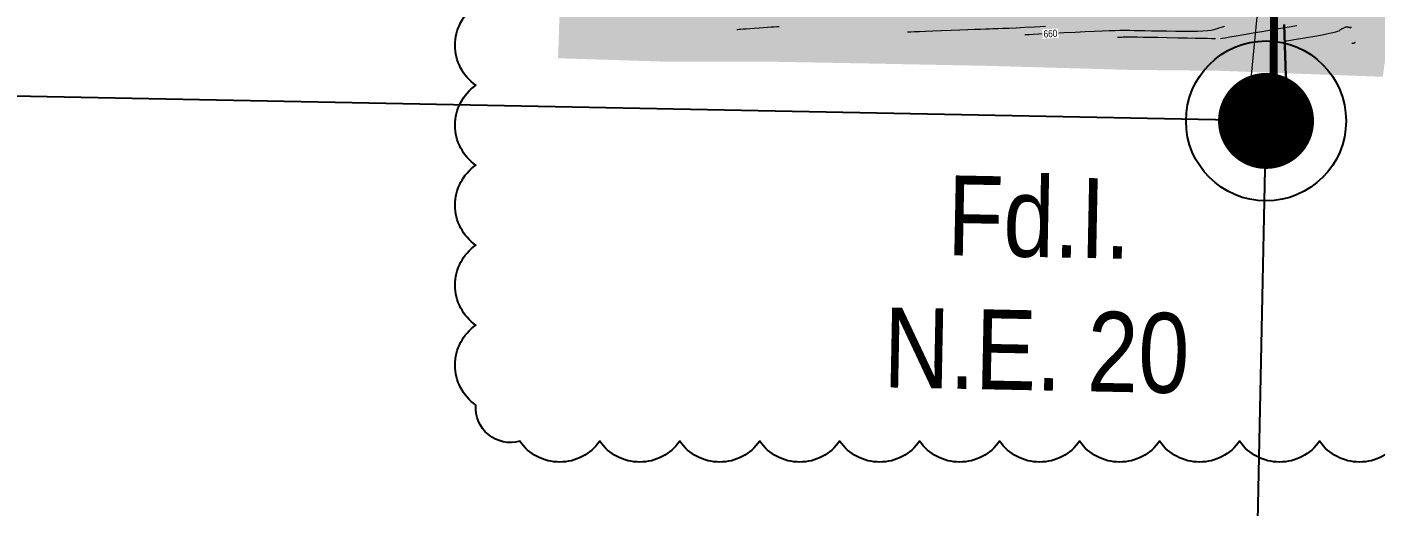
# Model space of a CAD drawing. Extents: x 408914 to 412362, y 6133812 to 6135729.
# Drawn here: x 410393.5 to 410562, y 6134046.8 to 6134106.7 of the extents above; entities that cross this region are included whole.
import ezdxf

# ---------------------------------------------------------------- set-up
doc = ezdxf.new("R2010")
doc.units = 0
doc.header["$LTSCALE"] = 5
doc.linetypes.add('CENTERLINEX3', pattern=[5, 2.5, -1, 0.5, -1])
for name, color, linetype in [('35', 37, 'Continuous'), ('AS-ROADS', 254, 'Continuous'), ('L-MON', 1, 'Continuous'), ('L-MON-T', 1, 'Continuous'), ('L-SEC', 7, 'Continuous'), ('PROPOSED-SCOPE', 240, 'Continuous')]:
    doc.layers.add(name, color=color, linetype=linetype)
doc.layers.add('AS-GENERAL', color=48, linetype='Continuous', lineweight=18)
for name, color, linetype, lineweight, true_color in [('AS-TELUS-ATCO PIPELINES', 7, 'foc-TEL', 9, 0xff9c38), ('C-TOPO-MAJR', 7, 'Continuous', 15, 0xd3aa5f), ('C-TOPO-MINR', 7, 'Continuous', 13, 0xe9d5af), ('EXISTING PIPE IP', 7, 'CENTERLINEX3', 30, 0x3800e0)]:
    doc.layers.add(name, color=color, linetype=linetype, lineweight=lineweight, true_color=true_color)
doc.layers.add('C-TOPO-MAJR-TEXT', color=7, linetype='Continuous', true_color=0x644b1b)
doc.styles.add('80CG', font='ARIALN.TTF', dxfattribs={"height": 10})
doc.styles.add('foc-LtypeFont', font='ARIALN.TTF', dxfattribs={"height": 7.35})
doc.styles.get("Standard").update_dxf_attribs({"font": 'ARIALN.TTF'})
doc.linetypes.add('foc-TEL', pattern='A,2,-1,["T",foc-LtypeFont,S=0.2,R=0,X=-0.425,Y=-0.75],-1.24,8', length=12.24)

# ---------------------------------------------------------------- blocks, each defined once
blk = doc.blocks.new('fdia')
at = {"color": 255, "const_width": 1}
blk.add_lwpolyline([(-0.5, 0, 1), (0.5, 0, 1)], format="xyb", close=True, dxfattribs=at)
blk = doc.blocks.new('Fdiaa')
blk.add_blockref('fdia', (0, 0))
blk = doc.blocks.new('fdib')
at = {"color": 1, "const_width": 1.6}
blk.add_lwpolyline([(-0.4, 0, 1), (0.4, 0, 1)], format="xyb", close=True, dxfattribs=at)
at = {"color": 1}
blk.add_circle((0, 0), 0.8, dxfattribs=at)
blk = doc.blocks.new('Fdibb')
blk.add_blockref('fdib', (0, 0))
blk = doc.blocks.new('fdicc')
for name in ['Fdibb', 'Fdiaa']:
    blk.add_blockref(name, (0, 0))
blk = doc.blocks.new('FDI')
blk.add_blockref('fdicc', (0, 0))

msp = doc.modelspace()

# ---------------------------------------------------------------- hatches: boundary and pattern name
at = {"layer": 'AS-ROADS'}
h = msp.add_hatch(color=256, dxfattribs=at)
h.dxf.hatch_style = 1
h.paths.add_polyline_path([(410459.909, 6134102.815), (410473.373, 6134102.384), (410487.29, 6134102.369), (410499.54, 6134102.143), (410513.633, 6134101.862), (410531.19, 6134101.362), (410542.545, 6134101.244), (410562.978, 6134100.497), (410563.603, 6134105.075), (410564.351, 6134126.276), (410564.18, 6134137.58), (410564.457, 6134150.553), (410564.94, 6134169.43), (410565.468, 6134203.166), (410557.785, 6134203.061), (410557.554, 6134191.021), (410557.365, 6134178.284), (410557.163, 6134165.844), (410556.792, 6134152.62), (410556.119, 6134139.367), (410555.828, 6134127.005), (410555.488, 6134118.286), (410554.713, 6134114.745), (410553.303, 6134112.519), (410550.402, 6134110.311), (410546.861, 6134109.539), (410543.571, 6134109.474), (410534.917, 6134109.269), (410523.2, 6134109.396), (410510.918, 6134109.711), (410498.397, 6134109.913), (410486.022, 6134110.19), (410473.281, 6134110.347), (410460.165, 6134110.66)])

# ---------------------------------------------------------------- linework, layer by layer
at = {"layer": '35', "color": 3}
msp.add_circle((410548.385, 6134094.978), 10, dxfattribs=at)
at = {"layer": 'AS-GENERAL', "const_width": 1, "flags": 128}
msp.add_lwpolyline([(410549.331, 6134100.456), (410549.403, 6134111.043)], dxfattribs=at)
at = {"layer": 'AS-TELUS-ATCO PIPELINES', "flags": 128}
msp.add_lwpolyline([(410546.272, 6134095.98), (410546.422, 6134099.006), (410547.594, 6134111.464), (410548.568, 6134118.576), (410548.586, 6134121.776), (410548.631, 6134122.445), (410547.956, 6134129.888), (410548.44, 6134131.919), (410549.77, 6134135.018), (410550.587, 6134138.183), (410552.145, 6134145.91), (410552.179, 6134157.127), (410552.348, 6134165.976), (410552.569, 6134191.053), (410553.031, 6134200.38)], dxfattribs=at)
at = {"layer": 'C-TOPO-MAJR', "flags": 128}
msp.add_lwpolyline([(410543.213, 6134106.775), (410543.01, 6134106.721), (410542.798, 6134106.662), (410542.579, 6134106.597), (410542.352, 6134106.526), (410542.118, 6134106.45), (410541.875, 6134106.369), (410541.523, 6134106.3), (410541.062, 6134106.245), (410540.492, 6134106.202), (410539.813, 6134106.172), (410539.026, 6134106.156), (410538.129, 6134106.152), (410537.124, 6134106.161), (410536.009, 6134106.183), (410534.992, 6134106.203), (410534.072, 6134106.22), (410533.249, 6134106.235), (410532.523, 6134106.248), (410531.895, 6134106.258), (410531.364, 6134106.266), (410530.93, 6134106.272), (410530.594, 6134106.275), (410530.125, 6134106.269), (410529.523, 6134106.254), (410528.789, 6134106.23), (410527.923, 6134106.197), (410526.924, 6134106.155), (410525.792, 6134106.104), (410524.528, 6134106.043), (410523.132, 6134105.974), (410521.91, 6134105.913), (410520.863, 6134105.861), (410519.99, 6134105.818), (410519.292, 6134105.783), (410518.768, 6134105.757), (410518.419, 6134105.74), (410518.244, 6134105.731), (410518.244, 6134105.731)], dxfattribs=at)
at = {"layer": 'C-TOPO-MINR', "ltscale": 0.1, "flags": 128}
for points in [[(410487.532, 6134106.732), (410487.261, 6134106.722), (410486.931, 6134106.706), (410486.544, 6134106.684), (410486.099, 6134106.656), (410485.596, 6134106.622), (410485.035, 6134106.582), (410484.416, 6134106.535), (410483.875, 6134106.495), (410483.411, 6134106.46), (410483.025, 6134106.431), (410482.715, 6134106.408), (410482.483, 6134106.39), (410482.329, 6134106.379), (410482.251, 6134106.373), (410482.251, 6134106.373)], [(410520.833, 6134106.765), (410519.45, 6134106.698), (410518.227, 6134106.639), (410517.163, 6134106.589), (410516.259, 6134106.548), (410515.513, 6134106.517), (410514.927, 6134106.494), (410514.499, 6134106.48), (410514.231, 6134106.475), (410513.845, 6134106.464), (410513.339, 6134106.448), (410512.716, 6134106.427), (410511.973, 6134106.4), (410511.112, 6134106.367), (410510.133, 6134106.329), (410509.034, 6134106.285), (410507.818, 6134106.235), (410506.753, 6134106.192), (410505.84, 6134106.155), (410505.08, 6134106.124), (410504.471, 6134106.1), (410504.015, 6134106.081), (410503.711, 6134106.069), (410503.559, 6134106.063), (410503.559, 6134106.063)], [(410542.063, 6134105.248), (410542.063, 6134105.248), (410541.896, 6134105.251), (410541.561, 6134105.258), (410541.059, 6134105.268), (410540.391, 6134105.281), (410539.554, 6134105.298), (410538.551, 6134105.317), (410537.381, 6134105.341), (410536.043, 6134105.367), (410534.868, 6134105.39), (410533.855, 6134105.41), (410533.005, 6134105.427), (410532.318, 6134105.44), (410531.793, 6134105.451), (410531.43, 6134105.457), (410531.231, 6134105.461), (410531.193, 6134105.461), (410531.141, 6134105.461), (410531.075, 6134105.459), (410530.994, 6134105.457), (410530.898, 6134105.453), (410530.787, 6134105.448), (410530.662, 6134105.443), (410530.522, 6134105.436), (410530.368, 6134105.428), (410530.233, 6134105.421), (410530.117, 6134105.416), (410530.02, 6134105.411), (410529.943, 6134105.407), (410529.885, 6134105.404), (410529.846, 6134105.402), (410529.827, 6134105.401), (410529.827, 6134105.401)], [(410552.216, 6134106.883), (410551.042, 6134106.675), (410549.678, 6134106.438), (410548.126, 6134106.172), (410546.768, 6134105.939), (410545.604, 6134105.739), (410544.633, 6134105.573), (410543.857, 6134105.44), (410543.275, 6134105.34), (410542.887, 6134105.273), (410542.693, 6134105.24), (410542.693, 6134105.24)], [(410558.443, 6134106.734), (410558.417, 6134106.725), (410558.382, 6134106.712), (410558.337, 6134106.693), (410558.283, 6134106.669), (410558.219, 6134106.641), (410558.146, 6134106.607), (410558.063, 6134106.568), (410557.99, 6134106.533), (410557.926, 6134106.503), (410557.873, 6134106.478), (410557.829, 6134106.458), (410557.795, 6134106.442), (410557.771, 6134106.43), (410557.757, 6134106.424), (410557.753, 6134106.422), (410557.741, 6134106.414), (410557.723, 6134106.4), (410557.698, 6134106.381), (410557.665, 6134106.356), (410557.626, 6134106.325), (410557.58, 6134106.288), (410557.527, 6134106.246), (410557.467, 6134106.198), (410557.315, 6134106.139), (410557.072, 6134106.069), (410556.736, 6134105.988), (410556.309, 6134105.895), (410555.79, 6134105.792), (410555.179, 6134105.678), (410554.476, 6134105.553), (410553.682, 6134105.417), (410552.987, 6134105.297), (410552.391, 6134105.195), (410551.894, 6134105.11), (410551.497, 6134105.042), (410551.199, 6134104.991), (410551.001, 6134104.957), (410550.901, 6134104.94), (410550.901, 6134104.94)], [(410558.997, 6134106.762), (410558.997, 6134106.717), (410558.996, 6134106.682), (410558.996, 6134106.655), (410558.995, 6134106.637), (410558.995, 6134106.628), (410558.987, 6134106.622), (410558.971, 6134106.62), (410558.947, 6134106.62), (410558.916, 6134106.624), (410558.876, 6134106.631), (410558.829, 6134106.641), (410558.774, 6134106.654), (410558.711, 6134106.671), (410558.655, 6134106.686), (410558.606, 6134106.699), (410558.564, 6134106.71), (410558.529, 6134106.719), (410558.501, 6134106.726), (410558.48, 6134106.732)], [(410559.512, 6134104.778), (410559.512, 6134104.778), (410559.51, 6134104.776), (410559.507, 6134104.774), (410559.501, 6134104.769), (410559.495, 6134104.764), (410559.486, 6134104.757), (410559.476, 6134104.749), (410559.464, 6134104.739), (410559.45, 6134104.728), (410559.434, 6134104.718), (410559.414, 6134104.708), (410559.392, 6134104.699), (410559.367, 6134104.69), (410559.339, 6134104.682), (410559.308, 6134104.675), (410559.274, 6134104.668), (410559.238, 6134104.662), (410559.206, 6134104.656), (410559.178, 6134104.652), (410559.155, 6134104.648), (410559.137, 6134104.644), (410559.123, 6134104.642), (410559.114, 6134104.641), (410559.11, 6134104.64), (410559.11, 6134104.64)]]:
    msp.add_lwpolyline(points, dxfattribs=at)
at = {"layer": 'EXISTING PIPE IP', "flags": 128}
msp.add_lwpolyline([(410552.28, 6134094.729), (410550.841, 6134100.578), (410550.648, 6134107.277), (410550.526, 6134113.284), (410550.437, 6134116.726), (410550.493, 6134119.441), (410550.573, 6134123.348), (410550.747, 6134125.978), (410550.376, 6134127.623), (410549.943, 6134127.96)], dxfattribs=at)
at = {"layer": 'L-SEC'}
for p, q in [((410548.385, 6134094.978), (409744.429, 6134110.875)), ((410546.276, 6133993.689), (410548.385, 6134094.978))]:
    msp.add_line(p, q, dxfattribs=at)
at = {"layer": 'PROPOSED-SCOPE', "flags": 128}
msp.add_lwpolyline([(410565.072, 6134054.933, -0.5205671), (410555.076, 6134054.933, -0.5205671), (410545.08, 6134054.933, -0.5205671), (410535.084, 6134054.933, -0.5205671), (410525.088, 6134054.933, -0.5205671), (410515.092, 6134054.933, -0.5205671), (410505.096, 6134054.933, -0.5205671), (410495.1, 6134054.933, -0.5205671), (410485.104, 6134054.933, -0.5205671), (410475.108, 6134054.933, -0.5205671), (410465.112, 6134054.933, -0.5205671), (410455.116, 6134054.933, -0.5205671), (410449.642, 6134059.455, -0.5205671), (410449.642, 6134069.451, -0.5205671), (410449.642, 6134079.447, -0.5205671), (410449.642, 6134089.443, -0.5205671), (410449.642, 6134099.439, -0.5205671), (410449.642, 6134109.435, -0.5205671)], format="xyb", dxfattribs=at)

# ---------------------------------------------------------------- block references
at = {"layer": 'L-MON', "xscale": 4.999999999999989, "yscale": 4.999999999999989, "zscale": 4.999999999999989}
msp.add_blockref('FDI', (410548.385, 6134094.978), dxfattribs=at)

# ---------------------------------------------------------------- texts
at = {"layer": 'L-MON-T', "insert": (410519.87, 6134074.56), "char_height": 9.996, "width": 37.72464, "attachment_point": 5, "rotation": 358.86721, "style": '80CG'}
msp.add_mtext('\\A1;Fd.I.\\PN.E. 20', dxfattribs=at)

# ---------------------------------------------------------------- next in the draw order: texts
at = {"layer": 'C-TOPO-MAJR-TEXT', "insert": (410521.442, 6134105.89, 660.4), "char_height": 0.9, "attachment_point": 5, "rotation": 2.84788, "bg_fill": 3, "box_fill_scale": 1.15, "bg_fill_color": 256, "bg_fill_transparency": 0}
msp.add_mtext('660', dxfattribs=at)

doc.saveas('drawing.dxf')
